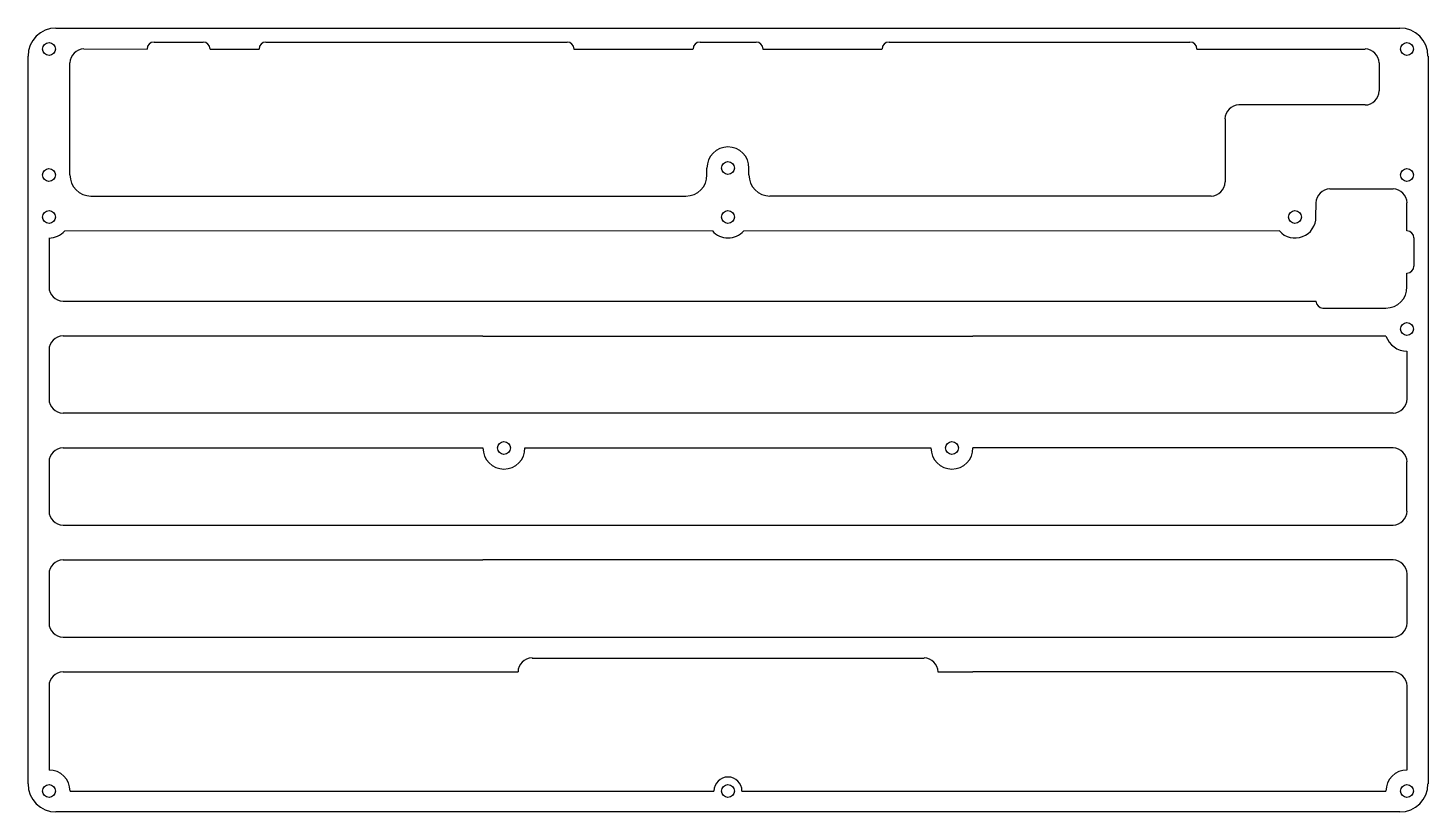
# Model space of a CAD drawing. Extents: x 33 to 271, y -158 to -24.
import ezdxf

# ---------------------------------------------------------------- set-up
doc = ezdxf.new("R2010")
doc.units = 0
doc.layers.add('BLACK', color=7, linetype='CONTINUOUS')

msp = doc.modelspace()

# ---------------------------------------------------------------- linework, layer by layer
at = {"layer": 'BLACK', "linetype": 'CONTINUOUS'}
for p, q in [((37.4992, -24.2795), (49.7993, -24.2795)), ((49.7993, -24.2795), (253.799, -24.2795)), ((253.799, -24.2795), (266.099, -24.2795)), ((42.2613, -27.8513), (52.9774, -27.8514)), ((54.168, -26.6608), (62.5024, -26.6608)), ((63.693, -27.8514), (72.0274, -27.8514)), ((73.218, -26.6608), (124.415, -26.6608)), ((125.605, -27.8514), (145.846, -27.8514)), ((147.037, -26.6608), (156.562, -26.6608)), ((157.752, -27.8514), (177.993, -27.8514)), ((179.184, -26.6608), (230.38, -26.6608)), ((231.571, -27.8514), (260.147, -27.8514)), ((32.7368, -152.867), (32.7368, -29.042)), ((39.88, -49.2826), (39.88, -30.2325)), ((262.528, -30.2325), (262.528, -34.995)), ((270.862, -29.042), (270.862, -152.867)), ((260.147, -37.3763), (238.715, -37.3763)), ((236.334, -39.7576), (236.334, -50.4732)), ((148.227, -49.2826), (148.227, -48.092)), ((155.371, -49.2826), (155.371, -48.092)), ((264.909, -51.6639), (254.193, -51.6639)), ((43.4519, -52.8545), (144.655, -52.8545)), ((233.953, -52.8545), (158.943, -52.8545)), ((251.81, -56.4264), (251.812, -54.0451)), ((267.29, -58.8076), (267.29, -54.0451)), ((149.139, -58.8076), (38.9699, -58.8088)), ((245.579, -58.8076), (154.459, -58.8082)), ((36.3086, -59.9982), (36.3086, -68.3326)), ((268.481, -64.7608), (268.481, -59.9982)), ((267.29, -68.3326), (267.29, -65.9514)), ((38.6899, -70.7139), (251.812, -70.7139)), ((253.002, -71.9045), (263.718, -71.9045)), ((110.127, -76.667), (38.6899, -76.667)), ((110.127, -76.667), (193.471, -76.667)), ((263.718, -76.667), (193.471, -76.667)), ((36.3086, -79.0482), (36.3086, -87.3826)), ((267.29, -79.2415), (267.29, -87.3826)), ((264.909, -89.7639), (38.6899, -89.7639)), ((38.6899, -95.717), (110.127, -95.717)), ((117.271, -95.717), (186.327, -95.717)), ((264.909, -95.717), (193.471, -95.717)), ((36.3086, -98.0982), (36.3086, -106.433)), ((267.29, -106.433), (267.29, -98.0982)), ((38.6899, -108.814), (264.909, -108.814)), ((38.6899, -114.767), (110.127, -114.767)), ((193.471, -114.767), (110.127, -114.767)), ((264.909, -114.767), (193.471, -114.767)), ((36.3086, -117.148), (36.3086, -125.483)), ((267.29, -117.148), (267.29, -125.483)), ((38.6899, -127.864), (264.909, -127.864)), ((118.462, -131.436), (185.137, -131.436)), ((38.6899, -133.817), (110.127, -133.817)), ((110.127, -133.817), (116.081, -133.817)), ((187.518, -133.817), (193.471, -133.817)), ((264.909, -133.817), (193.471, -133.817)), ((36.3086, -136.198), (36.3086, -150.486)), ((267.29, -136.198), (267.29, -150.486)), ((39.8805, -154.058), (148.227, -154.058)), ((148.227, -154.058), (149.418, -154.058)), ((154.18, -154.058), (155.371, -154.058)), ((155.371, -154.058), (263.718, -154.058)), ((266.099, -157.629), (37.4992, -157.629))]:
    msp.add_line(p, q, dxfattribs=at)
at = {"layer": 'BLACK'}
for centre in [(36.3086, -27.8514), (267.29, -27.8514), (151.799, -48.092), (36.3081, -49.2826), (267.29, -49.2826), (36.3086, -56.4264), (151.799, -56.4264), (248.24, -56.4264), (267.29, -75.4764), (113.699, -95.717), (189.899, -95.717), (36.3086, -154.058), (151.799, -154.058), (267.29, -154.058)]:
    msp.add_circle(centre, 1.1, dxfattribs=at)
for centre, radius, start, end in [((37.4992, -29.042), 4.7625, 90, 180), ((266.099, -29.042), 4.7625, 0, 90), ((42.2613, -30.2325), 2.3813, 90, 180), ((54.168, -27.8514), 1.1906, 90, 180), ((62.5024, -27.8514), 1.1906, 0, 90), ((73.218, -27.8514), 1.1906, 90, 180), ((124.415, -27.8514), 1.1906, 0, 90), ((147.037, -27.8514), 1.1906, 90, 180), ((156.562, -27.8514), 1.1906, 0, 90), ((179.184, -27.8514), 1.1906, 90, 180), ((230.38, -27.8514), 1.1906, 0, 90), ((260.147, -30.2325), 2.3813, 0, 90), ((260.147, -34.995), 2.3813, -90, 0), ((238.715, -39.7576), 2.3813, 90, 180), ((151.799, -48.092), 3.5719, 0, 180), ((43.4519, -49.2826), 3.5719, 180, 270), ((144.655, -49.2826), 3.5719, -90, 0), ((158.943, -49.2826), 3.5719, 180, 270), ((233.953, -50.4732), 2.3813, -90, 0), ((254.193, -54.0451), 2.3813, 90, 180), ((264.909, -54.0451), 2.3813, 0, 90), ((248.24, -56.4264), 3.5706, -138.172, -0.000001), ((36.3086, -56.4264), 3.5719, -90, -41.8351), ((151.799, -56.4264), 3.5706, -138.172, -41.8418), ((267.29, -59.9982), 1.1906, 0, 90), ((267.29, -64.7608), 1.1906, -90, 0), ((38.6899, -68.3326), 2.3813, 180, 270), ((263.718, -68.3326), 3.5719, -90, 0), ((253.002, -70.7139), 1.1906, 180, 270), ((38.6899, -79.0482), 2.3813, 90, 180), ((267.29, -75.4764), 3.7651, -161.565, -90), ((38.6899, -87.3826), 2.3813, 180, 270), ((264.909, -87.3826), 2.3813, -90, 0), ((38.6899, -98.0982), 2.3813, 90, 180), ((113.699, -95.717), 3.5719, 180, 360), ((189.899, -95.717), 3.5719, 180, 360), ((264.909, -98.0982), 2.3813, 0, 90), ((38.6899, -106.433), 2.3813, 180, 270), ((264.909, -106.433), 2.3813, -90, 0), ((38.6899, -117.148), 2.3813, 90, 180), ((264.909, -117.148), 2.3813, 0, 90), ((38.6899, -125.483), 2.3813, 180, 270), ((264.909, -125.483), 2.3813, -90, 0), ((118.462, -133.817), 2.3813, 90, 180), ((185.137, -133.817), 2.3813, 0, 90), ((38.6899, -136.198), 2.3813, 90, 180), ((264.909, -136.198), 2.3813, 0, 90), ((36.3086, -154.058), 3.5719, 0, 90), ((151.799, -154.058), 2.3813, 0, 180), ((267.29, -154.058), 3.5719, 90, 180), ((37.4992, -152.867), 4.7625, 180, 270), ((266.099, -152.867), 4.7625, -90, 0)]:
    msp.add_arc(centre, radius, start, end, dxfattribs=at)

doc.saveas('drawing.dxf')
